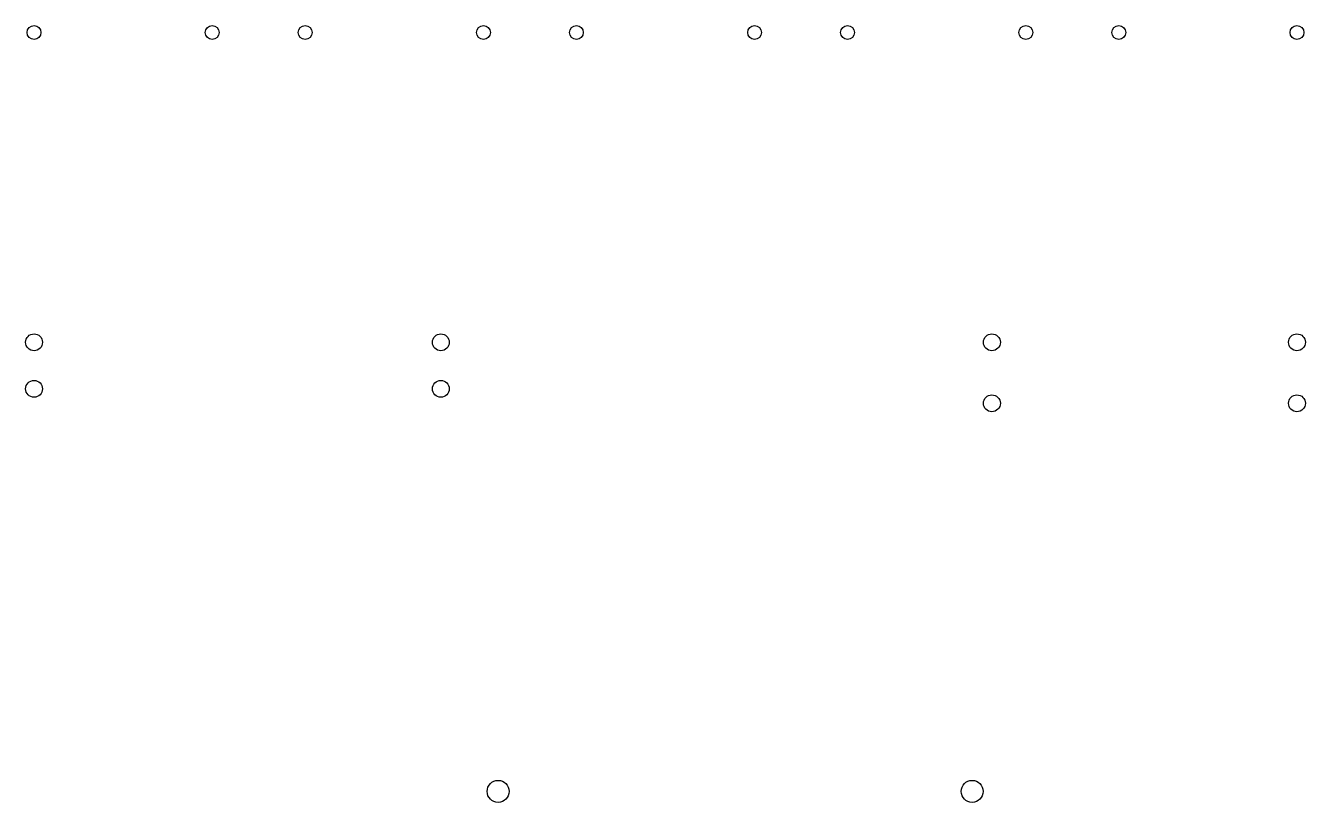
# Model space of a CAD drawing. Header units: inches. Extents: x -0.63 to 7.63, y -4.97 to 0.04.
import ezdxf

# ---------------------------------------------------------------- set-up
doc = ezdxf.new("R2010")
doc.units = ezdxf.units.IN
doc.layers.get('0').update_dxf_attribs({"linetype": 'CONTINUOUS'})

msp = doc.modelspace()

# ---------------------------------------------------------------- linework, layer by layer
for centre, radius in [((-0.575, 0), 0.0447), ((0.575, 0), 0.0447), ((1.175, 0), 0.0447), ((2.325, 0), 0.0447), ((2.925, 0), 0.0447), ((4.075, 0), 0.0447), ((4.675, 0), 0.0447), ((5.825, 0), 0.0447), ((6.425, 0), 0.0447), ((7.575, 0), 0.0447), ((-0.575, -2), 0.0545), ((2.05, -2), 0.0545), ((5.6065, -2), 0.0545), ((7.575, -2), 0.0545), ((-0.575, -2.3), 0.0545), ((2.05, -2.3), 0.0545), ((5.6065, -2.3937), 0.0545), ((7.575, -2.3937), 0.0545), ((2.4199, -4.8992), 0.071), ((5.4789, -4.8992), 0.071)]:
    msp.add_circle(centre, radius)

doc.saveas('drawing.dxf')
